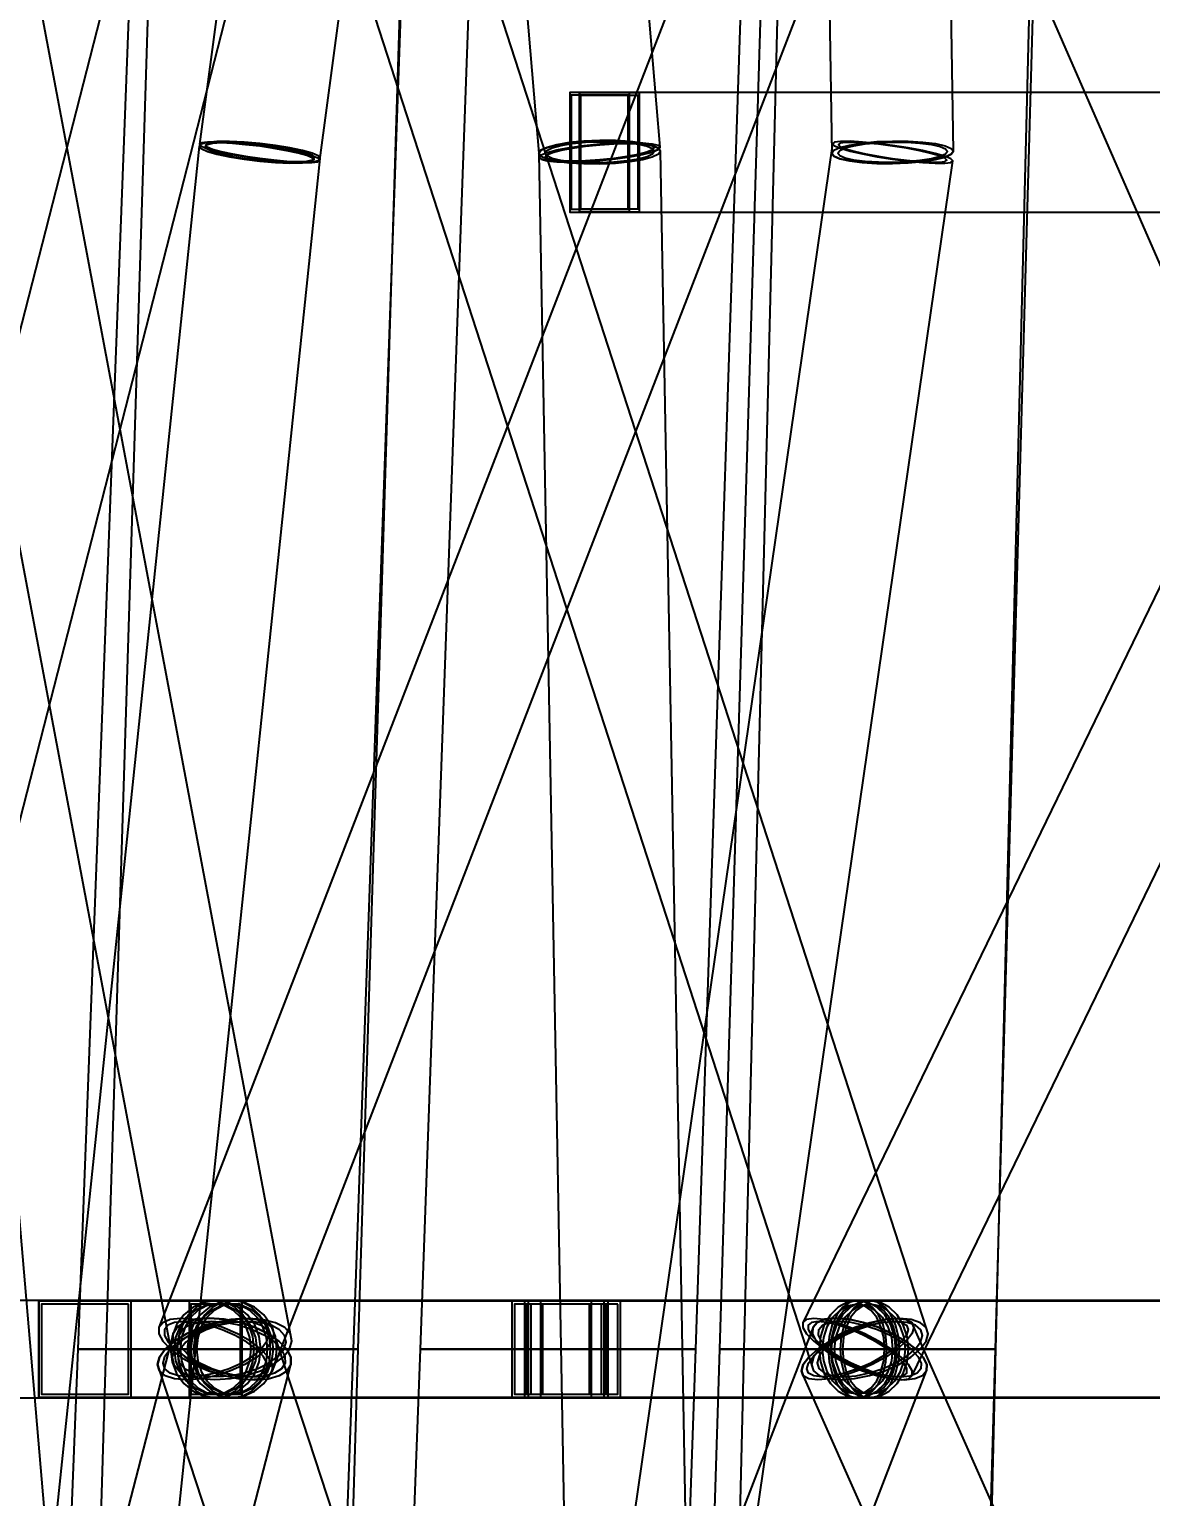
# Model space of a CAD drawing. Header units: millimetres. Extents: x -123812 to 252100, y -3000 to 639000.
# Drawn here: x -15347 to -10661, y 294384 to 300514 of the extents above; entities that cross this region are included whole.
import ezdxf

# ---------------------------------------------------------------- set-up
doc = ezdxf.new("R2010")
doc.units = ezdxf.units.MM
doc.layers.add('D-STR-DIM', color=7, linetype='Continuous', lineweight=13)
doc.layers.add('D-STR-STRC', color=7, linetype='Continuous', lineweight=25)
doc.styles.add('OpenSansCondensed-Light', font='OpenSansCondensed-Light.ttf')
doc.styles.add('TOWER_UNICODE', font='Arial Unicode.ttf')
doc.dimstyles.new('EZDXF', dxfattribs={"dimtxt": 0.25, "dimasz": 0.175, "dimexe": 0.375, "dimexo": 0.125, "dimgap": 0.1, "dimtad": 1, "dimlfac": 100, "dimzin": 12, "dimdsep": 46, "dimtxsty": 'OpenSansCondensed-Light', "dimblk": 'ARCHTICK', "dimcen": 2.5, "dimazin": 3, "dimtfac": 0.5, "dimtmove": 2, "dimatfit": 3})

# ---------------------------------------------------------------- blocks, each defined once
blk = doc.blocks.new('_ARCHTICK')
at = {"color": 0, "linetype": 'BYBLOCK', "const_width": 0.15}
blk.add_lwpolyline([(-0.5, -0.5), (0.5, 0.5)], dxfattribs=at)

msp = doc.modelspace()

# ---------------------------------------------------------------- linework, layer by layer
at = {"layer": 'D-STR-STRC'}
for points in [[(-15332.3, 324979), (-13216.5, 299979), (-13207.9, 299970.7), (-13182.6, 299964.5), (-13142.4, 299960.6), (-13090, 299959.5), (-13028.9, 299961.1), (-12963.4, 299965.3), (-12897.9, 299972), (-12836.9, 299980.5), (-12784.4, 299990.4), (-12744.2, 300000.9), (-12718.9, 300011.3), (-12710.3, 300021), (-14826.1, 325021)], [(-11290.5, 325033.3), (-14636.1, 300033.3), (-14627.5, 300025), (-14602.4, 300015), (-14562.4, 300004), (-14510.2, 299992.7), (-14449.5, 299981.9), (-14384.3, 299972.4), (-14319.2, 299964.7), (-14258.4, 299959.4), (-14206.3, 299956.9), (-14166.3, 299957.4), (-14141.1, 299960.7), (-14132.5, 299966.7), (-10786.9, 324966.7)], [(-12401.1, 324996), (-11993.3, 299996), (-11984.7, 299984), (-11959.3, 299973), (-11918.9, 299963.9), (-11866.3, 299957.3), (-11805.1, 299953.5), (-11739.3, 299953), (-11673.6, 299955.6), (-11612.4, 299961.3), (-11559.8, 299969.6), (-11519.4, 299979.9), (-11494, 299991.7), (-11485.4, 300004), (-11893.2, 325004)], [(-11903.5, 302590.2), (-14805.7, 295090.2), (-14805.5, 295063.8), (-14789.1, 295033), (-14757.6, 295000), (-14713.3, 294967), (-14659, 294936.2), (-14598.6, 294909.8), (-14536.2, 294889.6), (-14475.9, 294876.8), (-14421.9, 294872.5), (-14377.8, 294876.8), (-14346.8, 294889.6), (-14330.9, 294909.8), (-11428.7, 302409.8)], [(-14501.3, 302409.8), (-12070.2, 294909.8), (-12046, 294889.5), (-12007.4, 294876.8), (-11957.1, 294872.4), (-11898.3, 294876.8), (-11835.3, 294889.5), (-11772.1, 294909.8), (-11713.2, 294936.2), (-11662.6, 294967), (-11623.7, 295000), (-11599.2, 295033), (-11590.7, 295063.8), (-11598.8, 295090.2), (-14029.9, 302590.2)], [(-8476.2, 302610.6), (-12114.5, 295110.6), (-12114.4, 295090.3), (-12098.8, 295063.9), (-12068.6, 295033.1), (-12026, 295000), (-11973.8, 294966.9), (-11915.7, 294936.1), (-11855.5, 294909.7), (-11797.4, 294889.4), (-11745.3, 294876.6), (-11702.7, 294872.3), (-11672.7, 294876.6), (-11657.2, 294889.4), (-8018.9, 302389.4)], [(-8139.5, 295110.6), (-11419.4, 302610.6), (-11443.3, 302623.4), (-11481, 302627.7), (-11530, 302623.4), (-11586.9, 302610.6), (-11647.8, 302590.3), (-11708.6, 302563.9), (-11765.1, 302533.1), (-11813.6, 302500), (-11850.6, 302466.9), (-11873.6, 302436.1), (-11881.2, 302409.7), (-11872.7, 302389.4), (-8592.9, 294889.4)], [(-14538.3, 302563.6), (-16461.8, 295063.6), (-16461.1, 295032.9), (-16443.6, 295000), (-16410.6, 294967.1), (-16364.3, 294936.4), (-16308, 294910.1), (-16245.3, 294889.8), (-16180.7, 294877.1), (-16118.4, 294872.8), (-16062.8, 294877.1), (-16017.7, 294889.8), (-15986, 294910.1), (-15970, 294936.4), (-14046.4, 302436.4)], [(-16165.3, 302467), (-14750.3, 294967), (-14743.6, 294936.3), (-14720.2, 294909.9), (-14681.9, 294889.7), (-14631.1, 294876.9), (-14571.3, 294872.6), (-14506.7, 294876.9), (-14441.7, 294889.7), (-14380.6, 294909.9), (-14327.6, 294936.3), (-14286.4, 294967), (-14259.7, 295000), (-14249.4, 295033), (-15664.3, 302533)], [(-16744.3, 274974.2), (-14131.7, 299974.2), (-14140.3, 299984.6), (-14165.5, 299996.1), (-14205.7, 300007.9), (-14258, 300019.1), (-14318.9, 300029), (-14384.3, 300037), (-14449.7, 300042.4), (-14510.7, 300045), (-14563, 300044.4), (-14603.1, 300040.9), (-14628.4, 300034.5), (-14637, 300025.8), (-17249.6, 275025.8)], [(-13635.5, 275021.2), (-15771, 300021.2), (-15779.6, 300030.1), (-15804.9, 300037), (-15845.1, 300041.4), (-15897.5, 300042.9), (-15958.6, 300041.5), (-16024.1, 300037.3), (-16089.6, 300030.6), (-16150.6, 300021.8), (-16203.1, 300011.4), (-16243.3, 300000.3), (-16268.6, 299989.2), (-16277.2, 299978.8), (-14141.7, 274978.8)], [(-15106.5, 274964.1), (-11487.9, 299964.1), (-11496.5, 299972.8), (-11521.6, 299983.3), (-11561.6, 299995), (-11613.6, 300007), (-11674.3, 300018.6), (-11739.3, 300028.9), (-11804.4, 300037.2), (-11865.1, 300042.9), (-11917.1, 300045.8), (-11957.1, 300045.5), (-11982.2, 300042.2), (-11990.8, 300035.9), (-15609.4, 275035.9)], [(-12249.1, 275004.5), (-12709.5, 300004.5), (-12718.1, 300017.1), (-12743.5, 300028.4), (-12783.8, 300037.9), (-12836.4, 300044.8), (-12897.7, 300048.6), (-12963.4, 300049.1), (-13029.2, 300046.2), (-13090.4, 300040.3), (-13143, 300031.5), (-13183.4, 300020.6), (-13208.7, 300008.4), (-13217.4, 299995.5), (-12757, 274995.5)], [(-16215.9, 294796.8), (-14568.3, 294796.8), (-14519.6, 294803.7), (-14474.2, 294824), (-14435.2, 294856.3), (-14405.3, 294898.4), (-14386.5, 294947.4), (-14380.1, 295000), (-14386.5, 295052.6), (-14405.3, 295101.6), (-14435.2, 295143.7), (-14474.2, 295176), (-14519.6, 295196.3), (-14568.3, 295203.2), (-16215.9, 295203.2)], [(-16181.7, 294796.8), (-14499.9, 294796.8), (-14451.3, 294803.7), (-14406, 294824), (-14367.2, 294856.3), (-14337.3, 294898.4), (-14318.6, 294947.4), (-14312.2, 295000), (-14318.6, 295052.6), (-14337.3, 295101.6), (-14367.2, 295143.7), (-14406, 295176), (-14451.3, 295196.3), (-14499.9, 295203.2), (-16181.7, 295203.2)], [(-8400.4, 295203.2), (-11885.8, 295203.2), (-11917.7, 295196.3), (-11947.3, 295176), (-11972.8, 295143.7), (-11992.3, 295101.6), (-12004.6, 295052.6), (-12008.8, 295000), (-12004.6, 294947.4), (-11992.3, 294898.4), (-11972.8, 294856.3), (-11947.3, 294824), (-11917.7, 294803.7), (-11885.8, 294796.8), (-8400.4, 294796.8)], [(-8366.2, 295203.2), (-11834.5, 295203.2), (-11866.7, 295196.3), (-11896.6, 295176), (-11922.3, 295143.7), (-11942.1, 295101.6), (-11954.5, 295052.6), (-11958.7, 295000), (-11954.5, 294947.4), (-11942.1, 294898.4), (-11922.3, 294856.3), (-11896.6, 294824), (-11866.7, 294803.7), (-11834.5, 294796.8), (-8366.2, 294796.8)], [(-16196.1, 287435.3), (-14254.2, 294935.3), (-14254.5, 294966.5), (-14271.5, 295000), (-14304, 295033.5), (-14349.9, 295064.7), (-14406, 295091.5), (-14468.5, 295112), (-14533.1, 295124.9), (-14595.5, 295129.4), (-14651.4, 295124.9), (-14696.9, 295112), (-14729, 295091.5), (-14745.5, 295064.7), (-16687.3, 287564.7)], [(-14488.6, 287408.7), (-11597.5, 294908.7), (-11596.5, 294935.5), (-11611.8, 294966.6), (-11642.2, 295000), (-11685.8, 295033.4), (-11739.4, 295064.5), (-11799.6, 295091.3), (-11862.1, 295111.8), (-11922.8, 295124.7), (-11977.4, 295129.1), (-12022.3, 295124.7), (-12054.4, 295111.8), (-12071.6, 295091.3), (-14962.6, 287591.3)], [(-11876.4, 287591), (-14332.8, 295091), (-14357.1, 295111.4), (-14395.7, 295124.2), (-14446.1, 295128.6), (-14504.9, 295124.2), (-14567.9, 295111.4), (-14631, 295091), (-14689.8, 295064.3), (-14740.3, 295033.3), (-14779.1, 295000), (-14803.5, 294966.7), (-14811.9, 294935.7), (-14803.7, 294909), (-12347.3, 287409)], [(-8330, 287611.4), (-11659.3, 295111.4), (-11682.9, 295124.2), (-11720.3, 295128.6), (-11769, 295124.2), (-11825.6, 295111.4), (-11886.4, 295090.9), (-11947.1, 295064.3), (-12003.6, 295033.3), (-12052.1, 295000), (-12089.3, 294966.7), (-12112.6, 294935.7), (-12120.5, 294909.1), (-12112.4, 294888.6), (-8783, 287388.6)]]:
    msp.add_lwpolyline(points, dxfattribs=at)
for points in [[(-15144.7, 295000), (-13991.9, 295000), (-13725.8, 302500), (-14858.9, 302500)], [(-15026.8, 295000), (-13972.9, 295000), (-13739.3, 302500), (-14791.9, 302500)], [(-13714.1, 295000), (-12561.3, 295000), (-12309.8, 302500), (-13442.8, 302500)], [(-12462.3, 295000), (-11309.4, 295000), (-11099.6, 302500), (-12232.6, 302500)], [(-12361.5, 295000), (-11307.5, 295000), (-11119.8, 302500), (-12172.3, 302500)], [(-13088.4, 299750), (-5244.4, 299750), (-5244.4, 300250), (-13088.4, 300250)], [(-12838.4, 300250), (-13088.4, 300250), (-13088.4, 299750), (-12838.4, 299750)], [(-13047.8, 299750), (-5244.4, 299750), (-5244.4, 300250), (-13047.8, 300250)], [(-13047.8, 300250), (-12797.8, 300250), (-12797.8, 299750), (-13047.8, 299750)], [(-12844.4, 300238), (-13082.4, 300238), (-13082.4, 299762), (-12844.4, 299762)], [(-13041.8, 300238), (-12803.8, 300238), (-12803.8, 299762), (-13041.8, 299762)], [(-14384.3, 300037), (-14449.7, 300042.4), (-14510.7, 300045), (-14563, 300044.4), (-14603.1, 300040.9), (-14628.4, 300034.5), (-14637, 300025.8), (-14628.4, 300015.4), (-14603.1, 300003.9), (-14563, 299992.1), (-14510.7, 299980.9), (-14449.7, 299971), (-14384.3, 299963), (-14318.9, 299957.6), (-14258, 299955), (-14205.7, 299955.6), (-14165.5, 299959.1), (-14140.3, 299965.5), (-14131.7, 299974.2), (-14140.3, 299984.6), (-14165.5, 299996.1), (-14205.7, 300007.9), (-14258, 300019.1), (-14318.9, 300029)], [(-14384.3, 300027.6), (-14449.5, 300035.3), (-14510.2, 300040.6), (-14562.4, 300043.1), (-14602.4, 300042.6), (-14627.5, 300039.3), (-14636.1, 300033.3), (-14627.5, 300025), (-14602.4, 300015), (-14562.4, 300004), (-14510.2, 299992.7), (-14449.5, 299981.9), (-14384.3, 299972.4), (-14319.2, 299964.7), (-14258.4, 299959.4), (-14206.3, 299956.9), (-14166.3, 299957.4), (-14141.1, 299960.7), (-14132.5, 299966.7), (-14141.1, 299975), (-14166.3, 299985), (-14206.3, 299996), (-14258.4, 300007.3), (-14319.2, 300018.1)], [(-14384.3, 300033.4), (-14443.3, 300038.2), (-14498.2, 300040.5), (-14545.4, 300040.1), (-14581.6, 300036.9), (-14604.3, 300031.1), (-14612.1, 300023.3), (-14604.3, 300013.9), (-14581.6, 300003.5), (-14545.4, 299992.9), (-14498.2, 299982.8), (-14443.3, 299973.8), (-14384.3, 299966.6), (-14325.4, 299961.8), (-14270.4, 299959.5), (-14223.3, 299959.9), (-14187.1, 299963.1), (-14164.3, 299968.9), (-14156.5, 299976.7), (-14164.3, 299986.1), (-14187.1, 299996.5), (-14223.3, 300007.1), (-14270.4, 300017.2), (-14325.4, 300026.2)], [(-14384.3, 300024.9), (-14443.1, 300031.8), (-14497.8, 300036.6), (-14544.8, 300038.8), (-14580.9, 300038.4), (-14603.6, 300035.4), (-14611.3, 300030), (-14603.6, 300022.6), (-14580.9, 300013.6), (-14544.8, 300003.6), (-14497.8, 299993.5), (-14443.1, 299983.7), (-14384.3, 299975.1), (-14325.6, 299968.2), (-14270.8, 299963.4), (-14223.8, 299961.2), (-14187.7, 299961.6), (-14165.1, 299964.6), (-14157.3, 299970), (-14165.1, 299977.4), (-14187.7, 299986.4), (-14223.8, 299996.4), (-14270.8, 300006.5), (-14325.6, 300016.3)], [(-12963.4, 299950.9), (-13029.2, 299951.4), (-13090.4, 299955.2), (-13143, 299962.1), (-13183.4, 299971.6), (-13208.7, 299982.9), (-13217.4, 299995.5), (-13208.7, 300008.4), (-13183.4, 300020.6), (-13143, 300031.5), (-13090.4, 300040.3), (-13029.2, 300046.2), (-12963.4, 300049.1), (-12897.7, 300048.6), (-12836.4, 300044.8), (-12783.8, 300037.9), (-12743.5, 300028.4), (-12718.1, 300017.1), (-12709.5, 300004.5), (-12718.1, 299991.6), (-12743.5, 299979.4), (-12783.8, 299968.5), (-12836.4, 299959.7), (-12897.7, 299953.8)], [(-12963.4, 299965.3), (-13028.9, 299961.1), (-13090, 299959.5), (-13142.4, 299960.6), (-13182.6, 299964.5), (-13207.9, 299970.7), (-13216.5, 299979), (-13207.9, 299988.7), (-13182.6, 299999.1), (-13142.4, 300009.6), (-13090, 300019.5), (-13028.9, 300028), (-12963.4, 300034.7), (-12897.9, 300038.9), (-12836.9, 300040.5), (-12784.4, 300039.4), (-12744.2, 300035.5), (-12718.9, 300029.3), (-12710.3, 300021), (-12718.9, 300011.3), (-12744.2, 300000.9), (-12784.4, 299990.4), (-12836.9, 299980.5), (-12897.9, 299972)], [(-12963.4, 299955.8), (-13022.7, 299956.2), (-13077.9, 299959.7), (-13125.3, 299965.8), (-13161.7, 299974.4), (-13184.6, 299984.6), (-13192.4, 299995.9), (-13184.6, 300007.5), (-13161.7, 300018.6), (-13125.3, 300028.4), (-13077.9, 300036.3), (-13022.7, 300041.7), (-12963.4, 300044.2), (-12904.2, 300043.8), (-12848.9, 300040.3), (-12801.5, 300034.2), (-12765.1, 300025.6), (-12742.3, 300015.4), (-12734.5, 300004.1), (-12742.3, 299992.5), (-12765.1, 299981.4), (-12801.5, 299971.6), (-12848.9, 299963.7), (-12904.2, 299958.3)], [(-12963.4, 299968.7), (-13022.5, 299964.9), (-13077.5, 299963.5), (-13124.8, 299964.5), (-13161, 299968), (-13183.8, 299973.6), (-13191.6, 299981), (-13183.8, 299989.8), (-13161, 299999.2), (-13124.8, 300008.7), (-13077.5, 300017.6), (-13022.5, 300025.3), (-12963.4, 300031.3), (-12904.4, 300035.1), (-12849.3, 300036.5), (-12802.1, 300035.5), (-12765.8, 300032), (-12743, 300026.4), (-12735.2, 300019), (-12743, 300010.2), (-12765.8, 300000.8), (-12802.1, 299991.3), (-12849.3, 299982.4), (-12904.4, 299974.7)], [(-11739.3, 299953), (-11805.1, 299953.5), (-11866.3, 299957.3), (-11918.9, 299963.9), (-11959.3, 299973), (-11984.7, 299984), (-11993.3, 299996), (-11984.7, 300008.3), (-11959.3, 300020.1), (-11918.9, 300030.4), (-11866.3, 300038.7), (-11805.1, 300044.4), (-11739.3, 300047), (-11673.6, 300046.5), (-11612.4, 300042.7), (-11559.8, 300036.1), (-11519.4, 300027), (-11494, 300016), (-11485.4, 300004), (-11494, 299991.7), (-11519.4, 299979.9), (-11559.8, 299969.6), (-11612.4, 299961.3), (-11673.6, 299955.6)], [(-11739.3, 300028.9), (-11804.4, 300037.2), (-11865.1, 300042.9), (-11917.1, 300045.8), (-11957.1, 300045.5), (-11982.2, 300042.2), (-11990.8, 300035.9), (-11982.2, 300027.2), (-11957.1, 300016.7), (-11917.1, 300005), (-11865.1, 299993), (-11804.4, 299981.4), (-11739.3, 299971.1), (-11674.3, 299962.8), (-11613.6, 299957.1), (-11561.6, 299954.2), (-11521.6, 299954.5), (-11496.5, 299957.8), (-11487.9, 299964.1), (-11496.5, 299972.8), (-11521.6, 299983.3), (-11561.6, 299995), (-11613.6, 300007), (-11674.3, 300018.6)], [(-11739.3, 299957.6), (-11798.6, 299958.1), (-11853.8, 299961.5), (-11901.3, 299967.5), (-11937.6, 299975.7), (-11960.5, 299985.5), (-11968.3, 299996.4), (-11960.5, 300007.5), (-11937.6, 300018.1), (-11901.3, 300027.4), (-11853.8, 300034.9), (-11798.6, 300040), (-11739.3, 300042.4), (-11680.1, 300041.9), (-11624.9, 300038.5), (-11577.4, 300032.5), (-11541.1, 300024.3), (-11518.2, 300014.5), (-11510.4, 300003.6), (-11518.2, 299992.5), (-11541.1, 299981.9), (-11577.4, 299972.6), (-11624.9, 299965.1), (-11680.1, 299960)], [(-11739.3, 300026), (-11798, 300033.5), (-11852.7, 300038.7), (-11899.6, 300041.3), (-11935.6, 300041.1), (-11958.3, 300038), (-11966, 300032.4), (-11958.3, 300024.5), (-11935.6, 300015), (-11899.6, 300004.5), (-11852.7, 299993.7), (-11798, 299983.3), (-11739.3, 299974), (-11680.7, 299966.5), (-11626, 299961.3), (-11579.1, 299958.7), (-11543, 299958.9), (-11520.4, 299962), (-11512.7, 299967.6), (-11520.4, 299975.5), (-11543, 299985), (-11579.1, 299995.5), (-11626, 300006.3), (-11680.7, 300016.7)], [(-15308.2, 294800), (-12944.2, 294800), (-12944.2, 295200), (-15308.2, 295200)], [(-14921.2, 295200), (-15308.2, 295200), (-15308.2, 294800), (-14921.2, 294800)], [(-15307.8, 294800), (-12876.2, 294800), (-12876.2, 295200), (-15307.8, 295200)], [(-14921.6, 295200), (-15307.8, 295200), (-15307.8, 294800), (-14921.6, 294800)], [(-14932.8, 295188), (-15296.6, 295188), (-15296.6, 294812), (-14932.8, 294812)], [(-14933.2, 295188), (-15296.2, 295188), (-15296.2, 294812), (-14933.2, 294812)], [(-14756.5, 295000), (-14750.1, 294947.4), (-14731.3, 294898.4), (-14701.4, 294856.3), (-14662.4, 294824), (-14617, 294803.7), (-14568.3, 294796.8), (-14519.6, 294803.7), (-14474.2, 294824), (-14435.2, 294856.3), (-14405.3, 294898.4), (-14386.5, 294947.4), (-14380.1, 295000), (-14386.5, 295052.6), (-14405.3, 295101.6), (-14435.2, 295143.7), (-14474.2, 295176), (-14519.6, 295196.3), (-14568.3, 295203.2), (-14617, 295196.3), (-14662.4, 295176), (-14701.4, 295143.7), (-14731.3, 295101.6), (-14750.1, 295052.6)], [(-14741.7, 295000), (-14735.8, 294951.5), (-14718.4, 294906.4), (-14690.9, 294867.6), (-14655, 294837.9), (-14613.2, 294819.2), (-14568.3, 294812.8), (-14523.4, 294819.2), (-14481.6, 294837.9), (-14445.7, 294867.6), (-14418.1, 294906.4), (-14400.8, 294951.5), (-14394.9, 295000), (-14400.8, 295048.5), (-14418.1, 295093.6), (-14445.7, 295132.4), (-14481.6, 295162.1), (-14523.4, 295180.8), (-14568.3, 295187.2), (-14613.2, 295180.8), (-14655, 295162.1), (-14690.9, 295132.4), (-14718.4, 295093.6), (-14735.8, 295048.5)], [(-14728.7, 295000), (-14723.2, 294947.4), (-14707.2, 294898.4), (-14681.7, 294856.3), (-14648.5, 294824), (-14609.8, 294803.7), (-14568.3, 294796.8), (-11885.8, 294796.8), (-11844.3, 294803.7), (-11805.6, 294824), (-11772.4, 294856.3), (-11746.9, 294898.4), (-11730.9, 294947.4), (-11725.4, 295000), (-11730.9, 295052.6), (-11746.9, 295101.6), (-11772.4, 295143.7), (-11805.6, 295176), (-11844.3, 295196.3), (-11885.8, 295203.2), (-14568.3, 295203.2), (-14609.8, 295196.3), (-14648.5, 295176), (-14681.7, 295143.7), (-14707.2, 295101.6), (-14723.2, 295052.6)], [(-14728.7, 295000), (-14723.2, 294947.4), (-14707.2, 294898.4), (-14681.7, 294856.3), (-14648.5, 294824), (-14609.8, 294803.7), (-14568.3, 294796.8), (-14526.8, 294803.7), (-14488.1, 294824), (-14454.8, 294856.3), (-14429.3, 294898.4), (-14413.3, 294947.4), (-14407.8, 295000), (-14413.3, 295052.6), (-14429.3, 295101.6), (-14454.8, 295143.7), (-14488.1, 295176), (-14526.8, 295196.3), (-14568.3, 295203.2), (-14609.8, 295196.3), (-14648.5, 295176), (-14681.7, 295143.7), (-14707.2, 295101.6), (-14723.2, 295052.6)], [(-14716.1, 295000), (-14711, 294951.5), (-14696.3, 294906.4), (-14672.8, 294867.6), (-14642.2, 294837.9), (-14606.5, 294819.2), (-14568.3, 294812.8), (-14530, 294819.2), (-14494.4, 294837.9), (-14463.8, 294867.6), (-14440.3, 294906.4), (-14425.5, 294951.5), (-14420.5, 295000), (-14425.5, 295048.5), (-14440.3, 295093.6), (-14463.8, 295132.4), (-14494.4, 295162.1), (-14530, 295180.8), (-14568.3, 295187.2), (-14606.5, 295180.8), (-14642.2, 295162.1), (-14672.8, 295132.4), (-14696.3, 295093.6), (-14711, 295048.5)], [(-14687.5, 295000), (-14681.1, 294947.4), (-14662.4, 294898.4), (-14632.5, 294856.3), (-14593.7, 294824), (-14548.4, 294803.7), (-14499.9, 294796.8), (-14451.3, 294803.7), (-14406, 294824), (-14367.2, 294856.3), (-14337.3, 294898.4), (-14318.6, 294947.4), (-14312.2, 295000), (-14318.6, 295052.6), (-14337.3, 295101.6), (-14367.2, 295143.7), (-14406, 295176), (-14451.3, 295196.3), (-14499.9, 295203.2), (-14548.4, 295196.3), (-14593.7, 295176), (-14632.5, 295143.7), (-14662.4, 295101.6), (-14681.1, 295052.6)], [(-14679.3, 294800), (-7461.7, 294800), (-7461.7, 295200), (-14679.3, 295200)], [(-14457.2, 295200), (-14679.3, 295200), (-14679.3, 294800), (-14457.2, 294800)], [(-14463.9, 295188), (-14672.7, 295188), (-14672.7, 294812), (-14463.9, 294812)], [(-14672.7, 295000), (-14666.8, 294951.5), (-14649.6, 294906.4), (-14622.1, 294867.6), (-14586.3, 294837.9), (-14544.6, 294819.2), (-14499.9, 294812.8), (-14455.1, 294819.2), (-14413.4, 294837.9), (-14377.6, 294867.6), (-14350.1, 294906.4), (-14332.9, 294951.5), (-14327, 295000), (-14332.9, 295048.5), (-14350.1, 295093.6), (-14377.6, 295132.4), (-14413.4, 295162.1), (-14455.1, 295180.8), (-14499.9, 295187.2), (-14544.6, 295180.8), (-14586.3, 295162.1), (-14622.1, 295132.4), (-14649.6, 295093.6), (-14666.8, 295048.5)], [(-14661.2, 295000), (-14655.7, 294947.4), (-14639.6, 294898.4), (-14613.9, 294856.3), (-14580.5, 294824), (-14541.6, 294803.7), (-14499.9, 294796.8), (-11834.5, 294796.8), (-11792.8, 294803.7), (-11753.9, 294824), (-11720.4, 294856.3), (-11694.8, 294898.4), (-11678.7, 294947.4), (-11673.2, 295000), (-11678.7, 295052.6), (-11694.8, 295101.6), (-11720.4, 295143.7), (-11753.9, 295176), (-11792.8, 295196.3), (-11834.5, 295203.2), (-14499.9, 295203.2), (-14541.6, 295196.3), (-14580.5, 295176), (-14613.9, 295143.7), (-14639.6, 295101.6), (-14655.7, 295052.6)], [(-14661.2, 295000), (-14655.7, 294947.4), (-14639.6, 294898.4), (-14613.9, 294856.3), (-14580.5, 294824), (-14541.6, 294803.7), (-14499.9, 294796.8), (-14458.1, 294803.7), (-14419.2, 294824), (-14385.8, 294856.3), (-14360.1, 294898.4), (-14344, 294947.4), (-14338.5, 295000), (-14344, 295052.6), (-14360.1, 295101.6), (-14385.8, 295143.7), (-14419.2, 295176), (-14458.1, 295196.3), (-14499.9, 295203.2), (-14541.6, 295196.3), (-14580.5, 295176), (-14613.9, 295143.7), (-14639.6, 295101.6), (-14655.7, 295052.6)], [(-14648.5, 295000), (-14643.4, 294951.5), (-14628.6, 294906.4), (-14604.9, 294867.6), (-14574.2, 294837.9), (-14538.3, 294819.2), (-14499.9, 294812.8), (-14461.4, 294819.2), (-14425.5, 294837.9), (-14394.8, 294867.6), (-14371.1, 294906.4), (-14356.3, 294951.5), (-14351.2, 295000), (-14356.3, 295048.5), (-14371.1, 295093.6), (-14394.8, 295132.4), (-14425.5, 295162.1), (-14461.4, 295180.8), (-14499.9, 295187.2), (-14538.3, 295180.8), (-14574.2, 295162.1), (-14604.9, 295132.4), (-14628.6, 295093.6), (-14643.4, 295048.5)], [(-12944.2, 295200), (-13331.2, 295200), (-13331.2, 294800), (-12944.2, 294800)], [(-12955.8, 295188), (-13319.6, 295188), (-13319.6, 294812), (-12955.8, 294812)], [(-13278.2, 294800), (-7432.2, 294800), (-7432.2, 295200), (-13278.2, 295200)], [(-12997.2, 295200), (-13278.2, 295200), (-13278.2, 294800), (-12997.2, 294800)], [(-13005.6, 295188), (-13269.8, 295188), (-13269.8, 294812), (-13005.6, 294812)], [(-12876.2, 295200), (-13262.3, 295200), (-13262.3, 294800), (-12876.2, 294800)], [(-12887.8, 295188), (-13250.7, 295188), (-13250.7, 294812), (-12887.8, 294812)], [(-13211, 294800), (-7400.2, 294800), (-7400.2, 295200), (-13211, 295200)], [(-12927.5, 295200), (-13211, 295200), (-13211, 294800), (-12927.5, 294800)], [(-12936, 295188), (-13202.5, 295188), (-13202.5, 294812), (-12936, 294812)], [(-12046.3, 295000), (-12040.8, 294947.4), (-12024.8, 294898.4), (-11999.3, 294856.3), (-11966.1, 294824), (-11927.4, 294803.7), (-11885.8, 294796.8), (-11844.3, 294803.7), (-11805.6, 294824), (-11772.4, 294856.3), (-11746.9, 294898.4), (-11730.9, 294947.4), (-11725.4, 295000), (-11730.9, 295052.6), (-11746.9, 295101.6), (-11772.4, 295143.7), (-11805.6, 295176), (-11844.3, 295196.3), (-11885.8, 295203.2), (-11927.4, 295196.3), (-11966.1, 295176), (-11999.3, 295143.7), (-12024.8, 295101.6), (-12040.8, 295052.6)], [(-12033.7, 295000), (-12028.6, 294951.5), (-12013.8, 294906.4), (-11990.4, 294867.6), (-11959.7, 294837.9), (-11924.1, 294819.2), (-11885.8, 294812.8), (-11847.6, 294819.2), (-11811.9, 294837.9), (-11781.3, 294867.6), (-11757.8, 294906.4), (-11743.1, 294951.5), (-11738, 295000), (-11743.1, 295048.5), (-11757.8, 295093.6), (-11781.3, 295132.4), (-11811.9, 295162.1), (-11847.6, 295180.8), (-11885.8, 295187.2), (-11924.1, 295180.8), (-11959.7, 295162.1), (-11990.4, 295132.4), (-12013.8, 295093.6), (-12028.6, 295048.5)], [(-12008.8, 295000), (-12004.6, 294947.4), (-11992.3, 294898.4), (-11972.8, 294856.3), (-11947.3, 294824), (-11917.7, 294803.7), (-11885.8, 294796.8), (-11854, 294803.7), (-11824.4, 294824), (-11798.9, 294856.3), (-11779.4, 294898.4), (-11767.1, 294947.4), (-11762.9, 295000), (-11767.1, 295052.6), (-11779.4, 295101.6), (-11798.9, 295143.7), (-11824.4, 295176), (-11854, 295196.3), (-11885.8, 295203.2), (-11917.7, 295196.3), (-11947.3, 295176), (-11972.8, 295143.7), (-11992.3, 295101.6), (-12004.6, 295052.6)], [(-11999.1, 295000), (-11995.2, 294951.5), (-11983.9, 294906.4), (-11965.9, 294867.6), (-11942.5, 294837.9), (-11915.2, 294819.2), (-11885.8, 294812.8), (-11856.5, 294819.2), (-11829.2, 294837.9), (-11805.8, 294867.6), (-11787.8, 294906.4), (-11776.5, 294951.5), (-11772.6, 295000), (-11776.5, 295048.5), (-11787.8, 295093.6), (-11805.8, 295132.4), (-11829.2, 295162.1), (-11856.5, 295180.8), (-11885.8, 295187.2), (-11915.2, 295180.8), (-11942.5, 295162.1), (-11965.9, 295132.4), (-11983.9, 295093.6), (-11995.2, 295048.5)], [(-11995.9, 295000), (-11990.4, 294947.4), (-11974.2, 294898.4), (-11948.6, 294856.3), (-11915.2, 294824), (-11876.3, 294803.7), (-11834.5, 294796.8), (-11792.8, 294803.7), (-11753.9, 294824), (-11720.4, 294856.3), (-11694.8, 294898.4), (-11678.7, 294947.4), (-11673.2, 295000), (-11678.7, 295052.6), (-11694.8, 295101.6), (-11720.4, 295143.7), (-11753.9, 295176), (-11792.8, 295196.3), (-11834.5, 295203.2), (-11876.3, 295196.3), (-11915.2, 295176), (-11948.6, 295143.7), (-11974.2, 295101.6), (-11990.4, 295052.6)], [(-11983.2, 295000), (-11978.1, 294951.5), (-11963.2, 294906.4), (-11939.6, 294867.6), (-11908.8, 294837.9), (-11873, 294819.2), (-11834.5, 294812.8), (-11796.1, 294819.2), (-11760.2, 294837.9), (-11729.4, 294867.6), (-11705.8, 294906.4), (-11691, 294951.5), (-11685.9, 295000), (-11691, 295048.5), (-11705.8, 295093.6), (-11729.4, 295132.4), (-11760.2, 295162.1), (-11796.1, 295180.8), (-11834.5, 295187.2), (-11873, 295180.8), (-11908.8, 295162.1), (-11939.6, 295132.4), (-11963.2, 295093.6), (-11978.1, 295048.5)], [(-11958.7, 295000), (-11954.5, 294947.4), (-11942.1, 294898.4), (-11922.3, 294856.3), (-11896.6, 294824), (-11866.7, 294803.7), (-11834.5, 294796.8), (-11802.4, 294803.7), (-11772.4, 294824), (-11746.7, 294856.3), (-11727, 294898.4), (-11714.6, 294947.4), (-11710.3, 295000), (-11714.6, 295052.6), (-11727, 295101.6), (-11746.7, 295143.7), (-11772.4, 295176), (-11802.4, 295196.3), (-11834.5, 295203.2), (-11866.7, 295196.3), (-11896.6, 295176), (-11922.3, 295143.7), (-11942.1, 295101.6), (-11954.5, 295052.6)], [(-11948.9, 295000), (-11945, 294951.5), (-11933.6, 294906.4), (-11915.4, 294867.6), (-11891.7, 294837.9), (-11864.1, 294819.2), (-11834.5, 294812.8), (-11804.9, 294819.2), (-11777.3, 294837.9), (-11753.6, 294867.6), (-11735.5, 294906.4), (-11724, 294951.5), (-11720.1, 295000), (-11724, 295048.5), (-11735.5, 295093.6), (-11753.6, 295132.4), (-11777.3, 295162.1), (-11804.9, 295180.8), (-11834.5, 295187.2), (-11864.1, 295180.8), (-11891.7, 295162.1), (-11915.4, 295132.4), (-11933.6, 295093.6), (-11945, 295048.5)], [(-14357.4, 295000), (-14396.2, 294966.7), (-14446.8, 294935.7), (-14505.6, 294909), (-14568.6, 294888.6), (-14631.7, 294875.8), (-14690.4, 294871.4), (-14740.8, 294875.8), (-14779.5, 294888.6), (-14803.7, 294909), (-14811.9, 294935.7), (-14803.5, 294966.7), (-14779.1, 295000), (-14740.3, 295033.3), (-14689.8, 295064.3), (-14631, 295091), (-14567.9, 295111.4), (-14504.9, 295124.2), (-14446.1, 295128.6), (-14395.7, 295124.2), (-14357.1, 295111.4), (-14332.8, 295091), (-14324.6, 295064.3), (-14333, 295033.3)], [(-14757.6, 295000), (-14713.3, 294967), (-14659, 294936.2), (-14598.6, 294909.8), (-14536.2, 294889.6), (-14475.9, 294876.8), (-14421.9, 294872.5), (-14377.8, 294876.8), (-14346.8, 294889.6), (-14330.9, 294909.8), (-14331.1, 294936.2), (-14347.5, 294967), (-14378.9, 295000), (-14423.3, 295033), (-14477.5, 295063.8), (-14537.9, 295090.2), (-14600.4, 295110.4), (-14660.7, 295123.2), (-14714.7, 295127.5), (-14758.7, 295123.2), (-14789.7, 295110.4), (-14805.7, 295090.2), (-14805.5, 295063.8), (-14789.1, 295033)], [(-14378.2, 295000), (-14413.2, 294970), (-14458.7, 294942), (-14511.7, 294918), (-14568.6, 294899.6), (-14625.4, 294888), (-14678.4, 294884), (-14723.8, 294888), (-14758.7, 294899.6), (-14780.6, 294918), (-14788, 294942), (-14780.4, 294970), (-14758.4, 295000), (-14723.4, 295030), (-14677.8, 295058), (-14624.8, 295082), (-14567.9, 295100.4), (-14511.1, 295112), (-14458.2, 295116), (-14412.7, 295112), (-14377.9, 295100.4), (-14356, 295082), (-14348.6, 295058), (-14356.2, 295030)], [(-14739, 295000), (-14699, 294970.2), (-14650.1, 294942.5), (-14595.6, 294918.7), (-14539.3, 294900.4), (-14485, 294888.9), (-14436.3, 294885), (-14396.6, 294888.9), (-14368.6, 294900.4), (-14354.2, 294918.7), (-14354.4, 294942.5), (-14369.2, 294970.2), (-14397.6, 295000), (-14437.5, 295029.8), (-14486.4, 295057.5), (-14540.9, 295081.3), (-14597.2, 295099.6), (-14651.6, 295111.1), (-14700.3, 295115), (-14740, 295111.1), (-14768, 295099.6), (-14782.3, 295081.3), (-14782.1, 295057.5), (-14767.3, 295029.8)], [(-14740, 295000), (-14750.3, 294967), (-14743.6, 294936.3), (-14720.2, 294909.9), (-14681.9, 294889.7), (-14631.1, 294876.9), (-14571.3, 294872.6), (-14506.7, 294876.9), (-14441.7, 294889.7), (-14380.6, 294909.9), (-14327.6, 294936.3), (-14286.4, 294967), (-14259.7, 295000), (-14249.4, 295033), (-14256.1, 295063.7), (-14279.5, 295090.1), (-14317.8, 295110.3), (-14368.6, 295123.1), (-14428.4, 295127.4), (-14493, 295123.1), (-14558, 295110.3), (-14619.1, 295090.1), (-14672.1, 295063.7), (-14713.3, 295033)], [(-14271.5, 295000), (-14254.5, 294966.5), (-14254.2, 294935.3), (-14270.7, 294908.5), (-14302.8, 294888), (-14348.3, 294875.1), (-14404.2, 294870.6), (-14466.6, 294875.1), (-14531.2, 294888), (-14593.7, 294908.5), (-14649.8, 294935.3), (-14695.7, 294966.5), (-14728.2, 295000), (-14745.2, 295033.5), (-14745.5, 295064.7), (-14729, 295091.5), (-14696.9, 295112), (-14651.4, 295124.9), (-14595.5, 295129.4), (-14533.1, 295124.9), (-14468.5, 295112), (-14406, 295091.5), (-14349.9, 295064.7), (-14304, 295033.5)], [(-14716.4, 295000), (-14725.7, 294970.3), (-14719.6, 294942.6), (-14698.5, 294918.8), (-14663.9, 294900.5), (-14618.2, 294889), (-14564.3, 294885.1), (-14506.1, 294889), (-14447.4, 294900.5), (-14392.3, 294918.8), (-14344.6, 294942.6), (-14307.4, 294970.3), (-14283.3, 295000), (-14274, 295029.7), (-14280.1, 295057.4), (-14301.2, 295081.2), (-14335.8, 295099.5), (-14381.5, 295111), (-14435.4, 295114.9), (-14493.6, 295111), (-14552.3, 295099.5), (-14607.4, 295081.2), (-14655.2, 295057.4), (-14692.3, 295029.7)], [(-14293.9, 295000), (-14278.6, 294969.8), (-14278.4, 294941.7), (-14293.3, 294917.5), (-14322.2, 294899), (-14363.3, 294887.4), (-14413.6, 294883.4), (-14469.9, 294887.4), (-14528.1, 294899), (-14584.5, 294917.5), (-14635.1, 294941.7), (-14676.4, 294969.8), (-14705.8, 295000), (-14721.1, 295030.2), (-14721.3, 295058.3), (-14706.4, 295082.5), (-14677.5, 295101), (-14636.4, 295112.6), (-14586.1, 295116.6), (-14529.9, 295112.6), (-14471.6, 295101), (-14415.2, 295082.5), (-14364.6, 295058.3), (-14323.3, 295030.2)], [(-11719.6, 295000), (-11768.1, 294966.7), (-11824.6, 294935.7), (-11885.3, 294909.1), (-11946.1, 294888.6), (-12002.7, 294875.8), (-12051.4, 294871.4), (-12088.8, 294875.8), (-12112.4, 294888.6), (-12120.5, 294909.1), (-12112.6, 294935.7), (-12089.3, 294966.7), (-12052.1, 295000), (-12003.6, 295033.3), (-11947.1, 295064.3), (-11886.4, 295090.9), (-11825.6, 295111.4), (-11769, 295124.2), (-11720.3, 295128.6), (-11682.9, 295124.2), (-11659.3, 295111.4), (-11651.2, 295090.9), (-11659.1, 295064.3), (-11682.4, 295033.3)], [(-12026, 295000), (-11973.8, 294966.9), (-11915.7, 294936.1), (-11855.5, 294909.7), (-11797.4, 294889.4), (-11745.3, 294876.6), (-11702.7, 294872.3), (-11672.7, 294876.6), (-11657.2, 294889.4), (-11657.3, 294909.7), (-11672.9, 294936.1), (-11703.1, 294966.9), (-11745.7, 295000), (-11797.8, 295033.1), (-11856, 295063.9), (-11916.2, 295090.3), (-11974.3, 295110.6), (-12026.4, 295123.4), (-12068.9, 295127.7), (-12099, 295123.4), (-12114.5, 295110.6), (-12114.4, 295090.3), (-12098.8, 295063.9), (-12068.6, 295033.1)], [(-11735.9, 295000), (-11779.7, 294970), (-11830.6, 294942), (-11885.4, 294918), (-11940.2, 294899.6), (-11991.2, 294888), (-12035.1, 294884), (-12068.8, 294888), (-12090.1, 294899.6), (-12097.4, 294918), (-12090.3, 294942), (-12069.3, 294970), (-12035.8, 295000), (-11992, 295030), (-11941, 295058), (-11886.3, 295082), (-11831.5, 295100.4), (-11780.5, 295112), (-11736.6, 295116), (-11702.9, 295112), (-11681.6, 295100.4), (-11674.3, 295082), (-11681.4, 295058), (-11702.4, 295030)], [(-12012.2, 295000), (-11965.2, 294970.2), (-11912.7, 294942.4), (-11858.5, 294918.6), (-11806.1, 294900.3), (-11759.1, 294888.8), (-11720.8, 294884.9), (-11693.7, 294888.8), (-11679.7, 294900.3), (-11679.8, 294918.6), (-11693.9, 294942.4), (-11721.1, 294970.2), (-11759.5, 295000), (-11806.5, 295029.8), (-11858.9, 295057.6), (-11913.2, 295081.4), (-11965.6, 295099.7), (-12012.6, 295111.2), (-12050.9, 295115.1), (-12078, 295111.2), (-12092, 295099.7), (-12091.9, 295081.4), (-12077.8, 295057.6), (-12050.6, 295029.8)], [(-12045.3, 295000), (-12069.9, 294967), (-12078.3, 294936.2), (-12070.2, 294909.8), (-12046, 294889.5), (-12007.4, 294876.8), (-11957.1, 294872.4), (-11898.3, 294876.8), (-11835.3, 294889.5), (-11772.1, 294909.8), (-11713.2, 294936.2), (-11662.6, 294967), (-11623.7, 295000), (-11599.2, 295033), (-11590.7, 295063.8), (-11598.8, 295090.2), (-11623, 295110.5), (-11661.6, 295123.2), (-11712, 295127.6), (-11770.7, 295123.2), (-11833.8, 295110.5), (-11896.9, 295090.2), (-11955.8, 295063.8), (-12006.4, 295033)], [(-11642.2, 295000), (-11611.8, 294966.6), (-11596.5, 294935.5), (-11597.5, 294908.7), (-11614.6, 294888.2), (-11646.7, 294875.3), (-11691.6, 294870.9), (-11746.3, 294875.3), (-11806.9, 294888.2), (-11869.5, 294908.7), (-11929.6, 294935.5), (-11983.3, 294966.6), (-12026.8, 295000), (-12057.3, 295033.4), (-12072.5, 295064.5), (-12071.6, 295091.3), (-12054.4, 295111.8), (-12022.3, 295124.7), (-11977.4, 295129.1), (-11922.8, 295124.7), (-11862.1, 295111.8), (-11799.6, 295091.3), (-11739.4, 295064.5), (-11685.8, 295033.4)], [(-12024.6, 295000), (-12046.7, 294970.2), (-12054.3, 294942.5), (-12047, 294918.7), (-12025.2, 294900.4), (-11990.4, 294888.9), (-11945, 294885), (-11892.1, 294888.9), (-11835.2, 294900.4), (-11778.3, 294918.7), (-11725.2, 294942.5), (-11679.6, 294970.2), (-11644.5, 295000), (-11622.4, 295029.8), (-11614.7, 295057.5), (-11622, 295081.3), (-11643.8, 295099.6), (-11678.6, 295111.1), (-11724.1, 295115), (-11777, 295111.1), (-11833.9, 295099.6), (-11890.8, 295081.3), (-11943.9, 295057.5), (-11989.5, 295029.8)], [(-11661.2, 295000), (-11633.7, 294969.9), (-11620, 294941.8), (-11620.8, 294917.7), (-11636.3, 294899.2), (-11665.2, 294887.6), (-11705.7, 294883.6), (-11754.9, 294887.6), (-11809.6, 294899.2), (-11866, 294917.7), (-11920.3, 294941.8), (-11968.7, 294969.9), (-12007.9, 295000), (-12035.3, 295030.1), (-12049.1, 295058.2), (-12048.2, 295082.3), (-12032.8, 295100.8), (-12003.9, 295112.4), (-11963.4, 295116.4), (-11914.1, 295112.4), (-11859.4, 295100.8), (-11803, 295082.3), (-11748.8, 295058.2), (-11700.4, 295030.1)], [(-15441.3, 287500), (-14268.7, 287500), (-13991.9, 295000), (-15144.7, 295000)], [(-15253.3, 287500), (-14197.9, 287500), (-13972.9, 295000), (-15026.8, 295000)], [(-13991.9, 295000), (-14011.5, 295000), (-14069.1, 295000), (-14160.7, 295000), (-14280.1, 295000), (-14419.1, 295000), (-14568.3, 295000), (-14717.5, 295000), (-14856.5, 295000), (-14975.9, 295000), (-15067.5, 295000), (-15125, 295000), (-15144.7, 295000), (-15125, 295000), (-15067.5, 295000), (-14975.9, 295000), (-14856.5, 295000), (-14717.5, 295000), (-14568.3, 295000), (-14419.1, 295000), (-14280.1, 295000), (-14160.7, 295000), (-14069.1, 295000), (-14011.5, 295000)], [(-13991.9, 295000), (-14011.5, 295000), (-14069.1, 295000), (-14160.7, 295000), (-14280.1, 295000), (-14419.1, 295000), (-14568.3, 295000), (-14717.5, 295000), (-14856.5, 295000), (-14975.9, 295000), (-15067.5, 295000), (-15125, 295000), (-15144.7, 295000), (-15125, 295000), (-15067.5, 295000), (-14975.9, 295000), (-14856.5, 295000), (-14717.5, 295000), (-14568.3, 295000), (-14419.1, 295000), (-14280.1, 295000), (-14160.7, 295000), (-14069.1, 295000), (-14011.5, 295000)], [(-14068.1, 295000), (-14085.2, 295000), (-14135.1, 295000), (-14214.6, 295000), (-14318.2, 295000), (-14438.8, 295000), (-14568.3, 295000), (-14697.7, 295000), (-14818.4, 295000), (-14921.9, 295000), (-15001.4, 295000), (-15051.4, 295000), (-15068.4, 295000), (-15051.4, 295000), (-15001.4, 295000), (-14921.9, 295000), (-14818.4, 295000), (-14697.7, 295000), (-14568.3, 295000), (-14438.8, 295000), (-14318.2, 295000), (-14214.6, 295000), (-14135.1, 295000), (-14085.2, 295000)], [(-14068.1, 295000), (-14085.2, 295000), (-14135.1, 295000), (-14214.6, 295000), (-14318.2, 295000), (-14438.8, 295000), (-14568.3, 295000), (-14697.7, 295000), (-14818.4, 295000), (-14921.9, 295000), (-15001.4, 295000), (-15051.4, 295000), (-15068.4, 295000), (-15051.4, 295000), (-15001.4, 295000), (-14921.9, 295000), (-14818.4, 295000), (-14697.7, 295000), (-14568.3, 295000), (-14438.8, 295000), (-14318.2, 295000), (-14214.6, 295000), (-14135.1, 295000), (-14085.2, 295000)], [(-13972.9, 295000), (-13990.8, 295000), (-14043.5, 295000), (-14127.2, 295000), (-14236.4, 295000), (-14363.5, 295000), (-14499.9, 295000), (-14636.2, 295000), (-14763.3, 295000), (-14872.5, 295000), (-14956.2, 295000), (-15008.9, 295000), (-15026.8, 295000), (-15008.9, 295000), (-14956.2, 295000), (-14872.5, 295000), (-14763.3, 295000), (-14636.2, 295000), (-14499.9, 295000), (-14363.5, 295000), (-14236.4, 295000), (-14127.2, 295000), (-14043.5, 295000), (-13990.8, 295000)], [(-13996.2, 287500), (-12823.5, 287500), (-12561.3, 295000), (-13714.1, 295000)], [(-12561.3, 295000), (-12580.9, 295000), (-12638.5, 295000), (-12730.1, 295000), (-12849.5, 295000), (-12988.5, 295000), (-13137.7, 295000), (-13286.9, 295000), (-13425.9, 295000), (-13545.3, 295000), (-13636.9, 295000), (-13694.5, 295000), (-13714.1, 295000), (-13694.5, 295000), (-13636.9, 295000), (-13545.3, 295000), (-13425.9, 295000), (-13286.9, 295000), (-13137.7, 295000), (-12988.5, 295000), (-12849.5, 295000), (-12730.1, 295000), (-12638.5, 295000), (-12580.9, 295000)], [(-12561.3, 295000), (-12580.9, 295000), (-12638.5, 295000), (-12730.1, 295000), (-12849.5, 295000), (-12988.5, 295000), (-13137.7, 295000), (-13286.9, 295000), (-13425.9, 295000), (-13545.3, 295000), (-13636.9, 295000), (-13694.5, 295000), (-13714.1, 295000), (-13694.5, 295000), (-13636.9, 295000), (-13545.3, 295000), (-13425.9, 295000), (-13286.9, 295000), (-13137.7, 295000), (-12988.5, 295000), (-12849.5, 295000), (-12730.1, 295000), (-12638.5, 295000), (-12580.9, 295000)], [(-12637.5, 295000), (-12654.6, 295000), (-12704.5, 295000), (-12784, 295000), (-12887.6, 295000), (-13008.2, 295000), (-13137.7, 295000), (-13267.1, 295000), (-13387.8, 295000), (-13491.4, 295000), (-13570.8, 295000), (-13620.8, 295000), (-13637.8, 295000), (-13620.8, 295000), (-13570.8, 295000), (-13491.4, 295000), (-13387.8, 295000), (-13267.1, 295000), (-13137.7, 295000), (-13008.2, 295000), (-12887.6, 295000), (-12784, 295000), (-12704.5, 295000), (-12654.6, 295000)], [(-12637.5, 295000), (-12654.6, 295000), (-12704.5, 295000), (-12784, 295000), (-12887.6, 295000), (-13008.2, 295000), (-13137.7, 295000), (-13267.1, 295000), (-13387.8, 295000), (-13491.4, 295000), (-13570.8, 295000), (-13620.8, 295000), (-13637.8, 295000), (-13620.8, 295000), (-13570.8, 295000), (-13491.4, 295000), (-13387.8, 295000), (-13267.1, 295000), (-13137.7, 295000), (-13008.2, 295000), (-12887.6, 295000), (-12784, 295000), (-12704.5, 295000), (-12654.6, 295000)], [(-12698.2, 287500), (-11525.5, 287500), (-11309.4, 295000), (-12462.3, 295000)], [(-12542.5, 287500), (-11487.1, 287500), (-11307.5, 295000), (-12361.5, 295000)], [(-11309.4, 295000), (-11329.1, 295000), (-11386.7, 295000), (-11478.3, 295000), (-11597.6, 295000), (-11736.7, 295000), (-11885.8, 295000), (-12035, 295000), (-12174.1, 295000), (-12293.4, 295000), (-12385, 295000), (-12442.6, 295000), (-12462.3, 295000), (-12442.6, 295000), (-12385, 295000), (-12293.4, 295000), (-12174.1, 295000), (-12035, 295000), (-11885.8, 295000), (-11736.7, 295000), (-11597.6, 295000), (-11478.3, 295000), (-11386.7, 295000), (-11329.1, 295000)], [(-11309.4, 295000), (-11329.1, 295000), (-11386.7, 295000), (-11478.3, 295000), (-11597.6, 295000), (-11736.7, 295000), (-11885.8, 295000), (-12035, 295000), (-12174.1, 295000), (-12293.4, 295000), (-12385, 295000), (-12442.6, 295000), (-12462.3, 295000), (-12442.6, 295000), (-12385, 295000), (-12293.4, 295000), (-12174.1, 295000), (-12035, 295000), (-11885.8, 295000), (-11736.7, 295000), (-11597.6, 295000), (-11478.3, 295000), (-11386.7, 295000), (-11329.1, 295000)], [(-11385.7, 295000), (-11402.7, 295000), (-11452.7, 295000), (-11532.2, 295000), (-11635.8, 295000), (-11756.4, 295000), (-11885.8, 295000), (-12015.3, 295000), (-12135.9, 295000), (-12239.5, 295000), (-12319, 295000), (-12369, 295000), (-12386, 295000), (-12369, 295000), (-12319, 295000), (-12239.5, 295000), (-12135.9, 295000), (-12015.3, 295000), (-11885.8, 295000), (-11756.4, 295000), (-11635.8, 295000), (-11532.2, 295000), (-11452.7, 295000), (-11402.7, 295000)], [(-11385.7, 295000), (-11402.7, 295000), (-11452.7, 295000), (-11532.2, 295000), (-11635.8, 295000), (-11756.4, 295000), (-11885.8, 295000), (-12015.3, 295000), (-12135.9, 295000), (-12239.5, 295000), (-12319, 295000), (-12369, 295000), (-12386, 295000), (-12369, 295000), (-12319, 295000), (-12239.5, 295000), (-12135.9, 295000), (-12015.3, 295000), (-11885.8, 295000), (-11756.4, 295000), (-11635.8, 295000), (-11532.2, 295000), (-11452.7, 295000), (-11402.7, 295000)], [(-11307.5, 295000), (-11325.5, 295000), (-11378.2, 295000), (-11461.9, 295000), (-11571, 295000), (-11698.1, 295000), (-11834.5, 295000), (-11970.9, 295000), (-12098, 295000), (-12207.2, 295000), (-12290.9, 295000), (-12343.6, 295000), (-12361.5, 295000), (-12343.6, 295000), (-12290.9, 295000), (-12207.2, 295000), (-12098, 295000), (-11970.9, 295000), (-11834.5, 295000), (-11698.1, 295000), (-11571, 295000), (-11461.9, 295000), (-11378.2, 295000), (-11325.5, 295000)]]:
    msp.add_lwpolyline(points, close=True, dxfattribs=at)

# ---------------------------------------------------------------- dimensions: what is measured, and where the dimension line sits
at = {"layer": 'D-STR-DIM'}
msp.add_linear_dim(base=(-112000, 0), p1=(0, 0), p2=(0, 634000), angle=90, dimstyle='EZDXF', override={"dimtxt": 8400, "dimasz": 3750, "dimexe": 2100, "dimexo": 1800, "dimgap": 2100, "dimtad": 1, "dimdec": 0, "dimlfac": 1, "dimlunit": 2, "dimtxsty": 'TOWER_UNICODE', "dimclrd": 7, "dimclre": 7, "dimclrt": 7}, dxfattribs=at).render()

doc.saveas('drawing.dxf')
